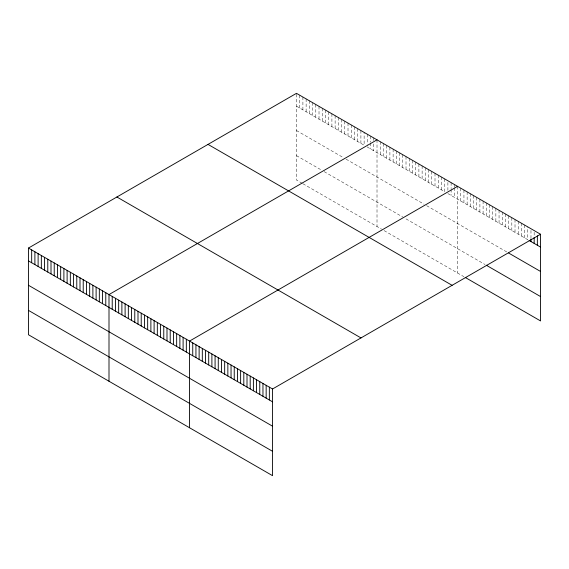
<?xml version="1.0" encoding="UTF-8"?>
<svg xmlns="http://www.w3.org/2000/svg" width="569" height="569" viewBox="0 0 569 569"><rect width="100%" height="100%" fill="white"/><g stroke="black" fill="none" stroke-linecap="round" stroke-linejoin="round"><path stroke-width="0.43" stroke-dasharray="2.85 2.13" d="M296.463 106.161L364.124 145.223L364.124 132.399M447.895 193.588L527.783 239.713L527.783 226.882M296.463 130.529L343.498 157.691M346.08 159.178L424.054 204.193M426.629 205.679L507.356 252.287M296.463 155.636L322.239 170.522M324.166 171.639L402.788 217.024M406.01 218.887L485.008 264.5M302.26 183.36L296.463 180.01L296.463 93.33M302.907 183.73L381.522 229.122M384.096 230.609L463.941 276.705M534.163 232.28L534.163 236.555M530.977 230.438L530.977 238.134M524.59 225.04L524.59 237.87M521.396 223.197L521.396 236.028M518.21 221.355L518.21 234.186M515.016 219.513L515.016 232.337M511.823 217.671L511.823 230.495M508.629 215.829L508.629 228.653M505.436 213.987L505.436 226.811M502.249 212.145L502.249 224.968M499.056 210.295L499.056 223.126M495.862 208.453L495.862 221.284M492.669 206.611L492.669 219.442M489.482 204.769L489.482 217.6M486.289 202.927L486.289 215.758M483.095 201.085L483.095 213.908M479.902 199.242L479.902 212.066M476.708 197.4L476.708 210.224M473.522 195.558L473.522 208.382M470.328 193.716L470.328 206.54M467.135 191.867L467.135 204.698M463.941 190.025L463.941 202.856M460.755 188.183L460.755 201.013M457.561 186.34L457.561 273.02M454.339 184.484L454.339 187.045M454.339 187.905L454.339 197.308M451.117 182.621L451.117 188.609M451.117 189.463L451.117 195.452M447.895 182.471L447.895 191.02M444.674 178.901L444.674 191.725L367.346 147.087L367.346 144.519M441.452 177.037L441.452 189.868M438.23 175.181L438.23 188.005M435.008 173.317L435.008 186.148M431.786 171.461L431.786 184.285M428.564 169.598L428.564 182.429M425.342 167.741L425.342 180.565M422.12 165.878L422.12 178.709M418.898 164.021L418.898 176.845M415.676 162.158L415.676 174.989M412.454 160.302L412.454 173.125M409.232 158.438L409.232 171.269M406.01 156.582L406.01 169.406M402.788 154.718L402.788 167.542M399.566 152.855L399.566 165.686M396.344 150.998L396.344 163.822M393.122 149.135L393.122 161.966M389.9 147.279L389.9 160.102M386.678 145.415L386.678 158.246M383.456 143.559L383.456 156.383M380.234 141.695L380.234 154.526M377.012 139.839L377.012 226.512M373.79 137.975L373.79 140.543M373.79 143.964L373.79 150.806M370.568 136.119L370.568 142.101M370.568 142.954L370.568 148.943M367.346 134.256L367.346 143.665M360.902 130.536L360.902 143.36M357.681 128.672L357.681 141.503M354.459 126.816L354.459 139.64M351.237 124.952L351.237 137.783M348.015 123.096L348.015 135.92M344.793 121.233L344.793 134.064M341.571 119.376L341.571 132.2M338.349 117.513L338.349 130.344M335.127 115.656L335.127 128.48M331.905 113.793L331.905 126.624M328.683 111.937L328.683 124.76M325.461 110.073L325.461 122.904M322.239 108.217L322.239 121.041M319.017 106.353L319.017 119.177M315.795 104.49L315.795 117.321M312.573 102.633L312.573 115.457M309.351 100.77L309.351 113.601M306.129 98.914L306.129 111.737M302.907 97.05L302.907 109.881M299.685 95.194L299.685 108.018"/><path stroke-width="0.85" d="M540.55 234.257L272.537 388.99L272.537 475.67L28.45 334.743L28.45 248.063L296.463 93.33L540.55 234.257L540.55 320.937L465.222 277.444M377.012 139.839L108.999 294.571L108.999 381.251M457.561 186.34L189.548 341.073L189.548 427.753M529.056 240.445L540.55 247.081M508.629 253.027L540.55 271.456M486.289 265.232L540.55 296.563M208.019 144.391L452.106 285.318M116.894 197.002L360.981 337.929M28.45 248.063L272.537 388.99M28.45 260.894L272.537 401.821M28.45 285.261L272.537 426.188M28.45 310.375L272.537 451.295M537.356 235.836L537.356 245.239M534.163 237.408L534.163 243.397M530.977 238.987L530.977 241.555M269.35 387.148L269.35 399.971M266.157 385.305L266.157 398.129M262.963 383.463L262.963 396.287M259.77 381.621L259.77 394.445M256.576 379.779L256.576 392.603M253.39 377.93L253.39 390.761M250.196 376.088L250.196 388.919M247.003 374.246L247.003 387.076M243.809 372.403L243.809 385.234M240.623 370.561L240.623 383.392M237.429 368.719L237.429 381.543M234.236 366.877L234.236 379.701M231.042 365.035L231.042 377.859M227.849 363.193L227.849 376.017M224.663 361.351L224.663 374.174M221.469 359.501L221.469 372.332M218.276 357.659L218.276 370.49M215.082 355.817L215.082 368.648M211.896 353.975L211.896 366.806M208.702 352.133L208.702 364.964M205.509 350.291L205.509 363.114M202.315 348.448L202.315 361.272M199.122 346.606L199.122 359.43M195.935 344.764L195.935 357.588M192.742 342.922L192.742 355.746M186.326 339.216L186.326 352.04M183.104 337.353L183.104 350.184M179.882 335.497L179.882 348.32M176.66 333.633L176.66 346.464M173.438 331.777L173.438 344.601M170.216 329.913L170.216 342.744M166.994 328.057L166.994 340.881M163.772 326.193L163.772 339.024M160.55 324.337L160.55 337.161M157.328 322.474L157.328 335.305M154.107 320.61L154.107 333.441M150.885 318.754L150.885 331.578M147.663 316.89L147.663 329.721M144.441 315.034L144.441 327.858M141.219 313.17L141.219 326.001M137.997 311.314L137.997 324.138M134.775 309.451L134.775 322.282M131.553 307.594L131.553 320.418M128.331 305.731L128.331 318.562M125.109 303.874L125.109 316.698M121.887 302.011L121.887 314.842M118.665 300.155L118.665 312.978M115.443 298.291L115.443 311.122M112.221 296.428L112.221 309.259M105.777 292.708L105.777 305.539M102.555 290.851L102.555 303.675M99.333 288.988L99.333 301.819M96.111 287.132L96.111 299.955M92.889 285.268L92.889 298.099M89.667 283.412L89.667 296.236M86.445 281.548L86.445 294.379M83.223 279.692L83.223 292.516M80.001 277.828L80.001 290.659M76.779 275.972L76.779 288.796M73.557 274.109L73.557 286.94M70.336 272.245L70.336 285.076M67.114 270.389L67.114 283.213M63.892 268.525L63.892 281.356M60.67 266.669L60.67 279.493M57.448 264.805L57.448 277.636M54.226 262.949L54.226 275.773M51.004 261.086L51.004 273.917M47.782 259.229L47.782 272.053M44.56 257.366L44.56 270.197M41.338 255.509L41.338 268.333M38.116 253.646L38.116 266.477M34.894 251.79L34.894 264.613M31.672 249.926L31.672 262.757"/></g></svg>
